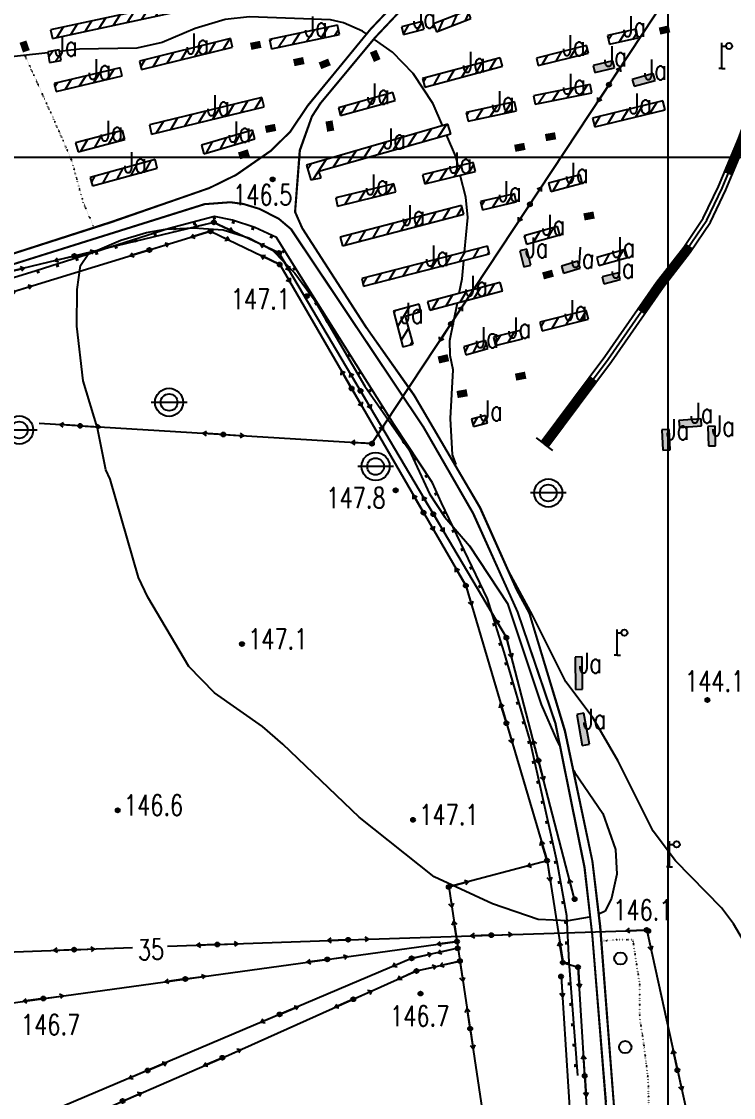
# Model space of a CAD drawing. Extents: x 408766 to 414302, y 5156573 to 5161925.
# Drawn here: x 410368 to 411064, y 5160082 to 5161133 of the extents above; entities that cross this region are included whole.
import ezdxf

# ---------------------------------------------------------------- set-up
doc = ezdxf.new("R2010")
doc.units = 0
doc.header["$LTSCALE"] = 1000
for name, pattern in [('0001', [0.5, 0.5, 0]), ('4110', [0.5, 0.5, 0]), ('4222', [0.5, 0.5, 0]), ('5130', [1, 1, 0]), ('5400', [1, 1, 0]), ('6121', [1, 1, 0]), ('8111', [1, 1, 0]), ('9100', [0.001, 0, -0.001]), ('9315', [1, 1, 0]), ('9995', [0.001, 0, -0.001])]:
    doc.linetypes.add(name, pattern=pattern)
doc.layers.get('0').update_dxf_attribs({"linetype": 'CONTINUOUS'})
for name, color, linetype in [('0001', 1, 'CONTINUOUS'), ('0001ADD', 1, 'CONTINUOUS'), ('0001BAK', 1, 'CONTINUOUS'), ('0002', 2, 'CONTINUOUS'), ('0002ADD', 2, 'CONTINUOUS'), ('0003ADD', 3, 'CONTINUOUS'), ('0003BAK', 3, 'CONTINUOUS'), ('0007', 7, 'CONTINUOUS'), ('0009', 9, 'CONTINUOUS'), ('0010', 10, 'CONTINUOUS'), ('0010ADD', 10, 'CONTINUOUS'), ('0011ADD', 11, 'CONTINUOUS'), ('0011BAK', 11, 'CONTINUOUS'), ('0012', 12, 'CONTINUOUS'), ('0014', 151, 'CONTINUOUS'), ('0015', 15, 'CONTINUOUS'), ('0017', 85, 'CONTINUOUS')]:
    doc.layers.add(name, color=color, linetype=linetype)
doc.styles.add('CADSLDXJ', font='romanc', dxfattribs={"bigfont": 'cadsldxj'})
doc.styles.add('SIMPLEX', font='simplex.shx', dxfattribs={"width": 0.75, "height": 20})

# ---------------------------------------------------------------- blocks, each defined once
blk = doc.blocks.new('8140')
for radius in [0.0002, 0.000141, 0.0000832, 0.0000301]:
    blk.add_circle((0, 0), radius)
at = {"flags": 1}
blk.add_attdef('8140', (0, 0), '', height=0.0000001, dxfattribs=at)
blk = doc.blocks.new('5130')
blk.add_hatch(color=256).paths.add_polyline_path([(0.0002, 0, 1), (-0.0002, 0, 1)])
for points in [[(0, 0), (0.002, 0)], [(0.00164, 0.00023), (0.002, 0), (0.00166, -0.00023)]]:
    blk.add_lwpolyline(points)
blk.add_circle((0, 0), 0.0002)
at = {"flags": 1}
blk.add_attdef('5130', (0, 0), '', height=0.000001, dxfattribs=at)
blk = doc.blocks.new('5131')
for points in [[(-0.00164, -0.00023), (-0.002, 0), (-0.00166, 0.00023)], [(0, 0), (-0.002, 0)]]:
    blk.add_lwpolyline(points)
at = {"flags": 1}
blk.add_attdef('5131', (0, 0), '', height=0.0000000001, dxfattribs=at)
blk = doc.blocks.new('3113')
blk.add_lwpolyline([(0.00176, 0), (-0.00175, 0)])
for radius in [0.00137, 0.000825]:
    blk.add_circle((0, 0), radius)
at = {"flags": 1}
blk.add_attdef('3112', (0, 0), '', height=0.000000001, dxfattribs=at)
blk = doc.blocks.new('2111')
h = blk.add_hatch(color=256)
h.paths.add_polyline_path([(0.0005, 0.00035), (-0.0005, 0.00035), (-0.0005, -0.00035), (0.0005, -0.00035)])
h.paths.add_polyline_path([(0, 0), (0, 0), (0, 0), (0, 0)], flags=24)
blk.add_line((0.0005, -0.00035), (0.0005, -0.00035))
at = {"style": 'CADSLDXJ', "flags": 1}
blk.add_attdef('2111', (0, 0), '', height=0.00000001, dxfattribs=at)
blk = doc.blocks.new('4165')
for p, q in [((0, 0), (0, 0.0025)), ((0, 0.0022), (0.0004, 0.0022)), ((0, 0), (-0.0003, 0)), ((0, 0), (0.0003, 0))]:
    blk.add_line(p, q)
blk.add_circle((0.0007, 0.0022), 0.0003)
at = {"flags": 1}
blk.add_attdef('4165', (0, 0), '', height=0.00001, dxfattribs=at)
blk = doc.blocks.new('9310')
blk.add_circle((0, 0), 0.0006)
blk = doc.blocks.new('4164')
blk.add_lwpolyline([(-0.0005, 0), (0.0005, 0)])
at = {"flags": 1}
blk.add_attdef('4164', (0, 0), '', height=0.000000003, dxfattribs=at)
blk = doc.blocks.new('9100')
blk.add_hatch(color=256).paths.add_polyline_path([(0.0001, 0, 1), (-0.0001, 0, 1)])

msp = doc.modelspace()

# ---------------------------------------------------------------- hatches: boundary and pattern name
at = {"layer": '0001ADD', "linetype": '0001'}
h = msp.add_hatch(dxfattribs=at)
h.set_pattern_fill('U', color=256, scale=10, angle=57.1463, style=0, pattern_type=0)
h.set_pattern_definition([(57.14632307, (0, 0), (-8.400587412, 5.424954482), [])])
h.paths.add_polyline_path([(410398.6, 5161116.1), (410696.7, 5161180.3), (410694.9, 5161188.7), (410396.8, 5161124.5)])
h = msp.add_hatch(dxfattribs=at)
h.set_pattern_fill('U', color=256, scale=10, angle=66.2484, style=0, pattern_type=0)
h.set_pattern_definition([(66.2484481, (0, 0), (-9.1530057, 4.027714817), [])])
h.paths.add_polyline_path([(410773.8, 5161122.5), (410807.2, 5161135.5), (410804.1, 5161143.4), (410770.7, 5161130.4)])
h = msp.add_hatch(dxfattribs=at)
h.set_pattern_fill('U', color=256, scale=10, angle=57.0015, style=0, pattern_type=0)
h.set_pattern_definition([(57.00146338, (0, 0), (-8.386844782, 5.446176145), [])])
h.paths.add_polyline_path([(410612.6, 5161105.9), (410679, 5161120), (410677, 5161129.1), (410610.6, 5161115)])
h = msp.add_hatch(dxfattribs=at)
h.set_pattern_fill('U', color=256, scale=10, angle=57.1573, style=0, pattern_type=0)
h.set_pattern_definition([(57.15733706, (0, 0), (-8.401630098, 5.423339534), [])])
h.paths.add_polyline_path([(410942.6, 5161110.5), (410970.4, 5161116.5), (410968.6, 5161125), (410940.7, 5161119)])
h = msp.add_hatch(dxfattribs=at)
h.set_pattern_fill('U', color=256, scale=10, angle=58.8585, style=0, pattern_type=0)
h.set_pattern_definition([(58.85853913, (0, 0), (-8.558930821, 5.17152813), [])])
h.paths.add_polyline_path([(410485.6, 5161085.7), (410574.6, 5161107.6), (410572.6, 5161115.9), (410483.6, 5161093.9)])
h = msp.add_hatch(dxfattribs=at)
h.set_pattern_fill('U', color=256, scale=10, angle=59.0201, style=0, pattern_type=0)
h.set_pattern_definition([(59.02012059, (0, 0), (-8.57348114, 5.147370313), [])])
h.paths.add_polyline_path([(410872.9, 5161089.5), (410922, 5161101.8), (410920.2, 5161109), (410871.2, 5161096.7)])
h = msp.add_hatch(dxfattribs=at)
h.set_pattern_fill('U', color=256, scale=10, angle=60.0808, style=0, pattern_type=0)
h.set_pattern_definition([(60.08082596, (0, 0), (-8.667298814, 4.987778189), [])])
h.paths.add_polyline_path([(410762.3, 5161068.5), (410838.1, 5161088.9), (410835.9, 5161097.2), (410760.1, 5161076.8)])
for points in [[(410928.4, 5161082.7), (410947.4, 5161087.4), (410945.7, 5161094.2), (410926.7, 5161089.5)], [(410966.6, 5161069.4), (410987.1, 5161075), (410985.3, 5161081.7), (410964.8, 5161076.1)], [(410865.6, 5160894.7), (410861.8, 5160910.4), (410855, 5160908.8), (410858.8, 5160893.1)], [(410897.7, 5160887), (410913.8, 5160891.7), (410911.8, 5160898.5), (410895.7, 5160893.7)], [(410937.1, 5160876.5), (410953.1, 5160880.5), (410951.4, 5160887.3), (410935.4, 5160883.3)], [(411010.8, 5160736.1), (411032.5, 5160737.7), (411032, 5160744.6), (411010.3, 5160743.1)], [(411001.8, 5160714.4), (411000.8, 5160734.3), (410993.8, 5160733.9), (410994.8, 5160714.1)], [(411046.2, 5160718.4), (411045.6, 5160737.4), (411038.6, 5160737.1), (411039.2, 5160718.2)], [(410916.3, 5160480.5), (410915.9, 5160512.1), (410908.9, 5160512), (410909.3, 5160480.4)], [(410922.9, 5160427.1), (410917.5, 5160457.1), (410910.6, 5160455.9), (410916, 5160425.8)]]:
    msp.add_hatch(color=256, dxfattribs=at).paths.add_polyline_path(points)
h = msp.add_hatch(dxfattribs=at)
h.set_pattern_fill('U', color=256, scale=10, angle=58.2252, style=0, pattern_type=0)
h.set_pattern_definition([(58.22524614, (0, 0), (-8.501248021, 5.265812576), [])])
h.paths.add_polyline_path([(410402.2, 5161064.3), (410466.7, 5161079.5), (410464.9, 5161087.3), (410400.3, 5161072.1)])
h = msp.add_hatch(dxfattribs=at)
h.set_pattern_fill('U', color=256, scale=10, angle=56.4052, style=0, pattern_type=0)
h.set_pattern_definition([(56.40516343, (0, 0), (-8.329711083, 5.53316485), [])])
h.paths.add_polyline_path([(410869.9, 5161051.8), (410925.3, 5161062.9), (410923.6, 5161071.2), (410868.3, 5161060)])
h = msp.add_hatch(dxfattribs=at)
h.set_pattern_fill('U', color=256, scale=10, angle=58.6957, style=0, pattern_type=0)
h.set_pattern_definition([(58.69572207, (0, 0), (-8.544200384, 5.195829077), [])])
h.paths.add_polyline_path([(410495.5, 5161022.6), (410605.4, 5161049.4), (410603.2, 5161058.3), (410493.4, 5161031.6)])
h = msp.add_hatch(dxfattribs=at)
h.set_pattern_fill('U', color=256, scale=10, angle=60.5515, style=0, pattern_type=0)
h.set_pattern_definition([(60.5515084, (0, 0), (-8.707980285, 4.916409193), [])])
h.paths.add_polyline_path([(410679.9, 5161040.7), (410733.2, 5161055.5), (410731, 5161063.1), (410677.8, 5161048.3)])
h = msp.add_hatch(dxfattribs=at)
h.set_pattern_fill('U', color=256, scale=10, angle=57.3741, style=0, pattern_type=0)
h.set_pattern_definition([(57.37411624, (0, 0), (-8.422089177, 5.391513136), [])])
h.paths.add_polyline_path([(410804.6, 5161035.1), (410851.8, 5161045.5), (410849.9, 5161054.1), (410802.7, 5161043.8)])
h = msp.add_hatch(dxfattribs=at)
h.set_pattern_fill('U', color=256, scale=10, angle=58.5918, style=0, pattern_type=0)
h.set_pattern_definition([(58.59179989, (0, 0), (-8.534762222, 5.211317858), [])])
h.paths.add_polyline_path([(410928.1, 5161029.7), (410996.8, 5161046.3), (410994.7, 5161055), (410926, 5161038.3)])
h = msp.add_hatch(dxfattribs=at)
h.set_pattern_fill('U', color=256, scale=10, angle=59.7965, style=0, pattern_type=0)
h.set_pattern_definition([(59.79653496, (0, 0), (-8.642443795, 5.03072214), [])])
h.paths.add_polyline_path([(410423.7, 5161005.3), (410469.3, 5161017.4), (410467, 5161026.2), (410421.3, 5161014.1)])
h = msp.add_hatch(dxfattribs=at)
h.set_pattern_fill('U', color=256, scale=10, angle=61.4414, style=0, pattern_type=0)
h.set_pattern_definition([(61.44138509, (0, 0), (-8.783285084, 4.780575607), [])])
h.paths.add_polyline_path([(410546.5, 5161003.4), (410596.3, 5161018.1), (410593.9, 5161026.4), (410544.1, 5161011.7)])
h = msp.add_hatch(dxfattribs=at)
h.set_pattern_fill('U', color=256, scale=10, angle=57.0807, style=0, pattern_type=0)
h.set_pattern_definition([(57.0807448, (0, 0), (-8.394372743, 5.434565876), [])])
h.paths.add_polyline_path([(410651.1, 5160978), (410660.9, 5160980), (410658.8, 5160986.6), (410787.5, 5161023), (410784.7, 5161032.4), (410646.6, 5160992.2)])
h = msp.add_hatch(dxfattribs=at)
h.set_pattern_fill('U', color=256, scale=10, angle=60.2954, style=0, pattern_type=0)
h.set_pattern_definition([(60.2953742, (0, 0), (-8.685915105, 4.955287962), [])])
h.paths.add_polyline_path([(410437.6, 5160972.1), (410501, 5160989.5), (410498.8, 5160997.8), (410435.4, 5160980.4)])
h = msp.add_hatch(dxfattribs=at)
h.set_pattern_fill('U', color=256, scale=10, angle=58.5753, style=0, pattern_type=0)
h.set_pattern_definition([(58.5753118, (0, 0), (-8.5332622, 5.213773702), [])])
h.paths.add_polyline_path([(410762.1, 5160974.2), (410811.7, 5160986.2), (410809.6, 5160995), (410760, 5160983)])
h = msp.add_hatch(dxfattribs=at)
h.set_pattern_fill('U', color=256, scale=10, angle=58.7609, style=0, pattern_type=0)
h.set_pattern_definition([(58.76085158, (0, 0), (-8.550101088, 5.186113322), [])])
h.paths.add_polyline_path([(410677.1, 5160952.4), (410733.8, 5160966.3), (410731.9, 5160974.2), (410675.2, 5160960.3)])
h = msp.add_hatch(dxfattribs=at)
h.set_pattern_fill('U', color=256, scale=10, angle=59.8513, style=0, pattern_type=0)
h.set_pattern_definition([(59.85130063, (0, 0), (-8.647248419, 5.022459037), [])])
h.paths.add_polyline_path([(410885.2, 5160966.6), (410916, 5160974.7), (410913.9, 5160982.8), (410883.1, 5160974.6)])
h = msp.add_hatch(dxfattribs=at)
h.set_pattern_fill('U', color=256, scale=10, angle=58.0142, style=0, pattern_type=0)
h.set_pattern_definition([(58.0141559, (0, 0), (-8.481789958, 5.297097233), [])])
h.paths.add_polyline_path([(410818.5, 5160948.8), (410851.5, 5160956.5), (410849.7, 5160964.4), (410816.7, 5160956.7)])
h = msp.add_hatch(dxfattribs=at)
h.set_pattern_fill('U', color=256, scale=10, angle=59.5452, style=0, pattern_type=0)
h.set_pattern_definition([(59.54521423, (0, 0), (-8.620294095, 5.068582614), [])])
h.paths.add_polyline_path([(410681.8, 5160913.6), (410800.4, 5160944.4), (410798.2, 5160952.9), (410679.6, 5160922.1)])
h = msp.add_hatch(dxfattribs=at)
h.set_pattern_fill('U', color=256, scale=10, angle=60.3859, style=0, pattern_type=0)
h.set_pattern_definition([(60.38588807, (0, 0), (-8.693732454, 4.941560079), [])])
h.paths.add_polyline_path([(410861.4, 5160915.3), (410894, 5160924.3), (410891.8, 5160932.4), (410859.1, 5160923.4)])
h = msp.add_hatch(dxfattribs=at)
h.set_pattern_fill('U', color=256, scale=10, angle=59.4077, style=0, pattern_type=0)
h.set_pattern_definition([(59.40765544, (0, 0), (-8.608100337, 5.089264052), [])])
h.paths.add_polyline_path([(410702.5, 5160874), (410825.5, 5160905.6), (410823.5, 5160913.3), (410700.6, 5160881.7)])
h = msp.add_hatch(dxfattribs=at)
h.set_pattern_fill('U', color=256, scale=10, angle=60.4709, style=0, pattern_type=0)
h.set_pattern_definition([(60.47088916, (0, 0), (-8.70105393, 4.928657069), [])])
h.paths.add_polyline_path([(410932.3, 5160894.3), (410960, 5160902), (410957.8, 5160909.9), (410930.1, 5160902.3)])
h = msp.add_hatch(dxfattribs=at)
h.set_pattern_fill('U', color=256, scale=10, angle=59.7914, style=0, pattern_type=0)
h.set_pattern_definition([(59.79144907, (0, 0), (-8.641997207, 5.03148927), [])])
h.paths.add_polyline_path([(410767, 5160850.8), (410838.1, 5160869.6), (410835.9, 5160877.8), (410764.8, 5160859)])
h = msp.add_hatch(dxfattribs=at)
h.set_pattern_fill('U', color=256, scale=10, angle=59.0201, style=0, pattern_type=0)
h.set_pattern_definition([(59.02011212, (0, 0), (-8.57348038, 5.14737158), [])])
h.paths.add_polyline_path([(410740.7, 5160815), (410751, 5160817.6), (410743.5, 5160844.7), (410758.5, 5160849.4), (410756.6, 5160856.5), (410731.6, 5160849.6)])
h = msp.add_hatch(dxfattribs=at)
h.set_pattern_fill('U', color=256, scale=10, angle=59.1823, style=0, pattern_type=0)
h.set_pattern_definition([(59.18226406, (0, 0), (-8.588013526, 5.123087319), [])])
h.paths.add_polyline_path([(410876.7, 5160830.6), (410922, 5160842), (410919.8, 5160850.5), (410874.6, 5160839.1)])
h = msp.add_hatch(dxfattribs=at)
h.set_pattern_fill('U', color=256, scale=10, angle=59.0201, style=0, pattern_type=0)
h.set_pattern_definition([(59.02010614, (0, 0), (-8.573479842, 5.147372475), [])])
h.paths.add_polyline_path([(410831.4, 5160816.1), (410857.5, 5160822.6), (410855.4, 5160831), (410829.3, 5160824.4)])

# ---------------------------------------------------------------- linework, layer by layer
at = {"layer": '0001', "linetype": '0001'}
for points in [[(410398.6, 5161116.1), (410696.7, 5161180.3), (410694.9, 5161188.7), (410396.8, 5161124.5)], [(410773.8, 5161122.5), (410807.2, 5161135.5), (410804.1, 5161143.4), (410770.7, 5161130.4)], [(410741.4, 5161120), (410761.5, 5161125.1), (410759.6, 5161132.5), (410739.5, 5161127.4)], [(410612.6, 5161105.9), (410679, 5161120), (410677, 5161129.1), (410610.6, 5161115)], [(410942.6, 5161110.5), (410970.4, 5161116.5), (410968.6, 5161125), (410940.7, 5161119)], [(410485.6, 5161085.7), (410574.6, 5161107.6), (410572.6, 5161115.9), (410483.6, 5161093.9)], [(410872.9, 5161089.5), (410922, 5161101.8), (410920.2, 5161109), (410871.2, 5161096.7)], [(410395.9, 5161092.4), (410407.1, 5161094.4), (410405.2, 5161104.9), (410394, 5161102.9)], [(410762.3, 5161068.5), (410838.1, 5161088.9), (410835.9, 5161097.2), (410760.1, 5161076.8)], [(410928.4, 5161082.7), (410947.4, 5161087.4), (410945.7, 5161094.2), (410926.7, 5161089.5)], [(410402.2, 5161064.3), (410466.7, 5161079.5), (410464.9, 5161087.3), (410400.3, 5161072.1)], [(410966.6, 5161069.4), (410987.1, 5161075), (410985.3, 5161081.7), (410964.8, 5161076.1)], [(410869.9, 5161051.8), (410925.3, 5161062.9), (410923.6, 5161071.2), (410868.3, 5161060)], [(410495.5, 5161022.6), (410605.4, 5161049.4), (410603.2, 5161058.3), (410493.4, 5161031.6)], [(410679.9, 5161040.7), (410733.2, 5161055.5), (410731, 5161063.1), (410677.8, 5161048.3)], [(410804.6, 5161035.1), (410851.8, 5161045.5), (410849.9, 5161054.1), (410802.7, 5161043.8)], [(410928.1, 5161029.7), (410996.8, 5161046.3), (410994.7, 5161055), (410926, 5161038.3)], [(410423.7, 5161005.3), (410469.3, 5161017.4), (410467, 5161026.2), (410421.3, 5161014.1)], [(410546.5, 5161003.4), (410596.3, 5161018.1), (410593.9, 5161026.4), (410544.1, 5161011.7)], [(410651.1, 5160978), (410660.9, 5160980), (410658.8, 5160986.6), (410787.5, 5161023), (410784.7, 5161032.4), (410646.6, 5160992.2)], [(410437.6, 5160972.1), (410501, 5160989.5), (410498.8, 5160997.8), (410435.4, 5160980.4)], [(410762.1, 5160974.2), (410811.7, 5160986.2), (410809.6, 5160995), (410760, 5160983)], [(410677.1, 5160952.4), (410733.8, 5160966.3), (410731.9, 5160974.2), (410675.2, 5160960.3)], [(410885.2, 5160966.6), (410916, 5160974.7), (410913.9, 5160982.8), (410883.1, 5160974.6)], [(410818.5, 5160948.8), (410851.5, 5160956.5), (410849.7, 5160964.4), (410816.7, 5160956.7)], [(410681.8, 5160913.6), (410800.4, 5160944.4), (410798.2, 5160952.9), (410679.6, 5160922.1)], [(410861.4, 5160915.3), (410894, 5160924.3), (410891.8, 5160932.4), (410859.1, 5160923.4)], [(410702.5, 5160874), (410825.5, 5160905.6), (410823.5, 5160913.3), (410700.6, 5160881.7)], [(410865.6, 5160894.7), (410861.8, 5160910.4), (410855, 5160908.8), (410858.8, 5160893.1)], [(410932.3, 5160894.3), (410960, 5160902), (410957.8, 5160909.9), (410930.1, 5160902.3)], [(410897.7, 5160887), (410913.8, 5160891.7), (410911.8, 5160898.5), (410895.7, 5160893.7)], [(410767, 5160850.8), (410838.1, 5160869.6), (410835.9, 5160877.8), (410764.8, 5160859)], [(410937.1, 5160876.5), (410953.1, 5160880.5), (410951.4, 5160887.3), (410935.4, 5160883.3)], [(410740.7, 5160815), (410751, 5160817.6), (410743.5, 5160844.7), (410758.5, 5160849.4), (410756.6, 5160856.5), (410731.6, 5160849.6)], [(410876.7, 5160830.6), (410922, 5160842), (410919.8, 5160850.5), (410874.6, 5160839.1)], [(410831.4, 5160816.1), (410857.5, 5160822.6), (410855.4, 5160831), (410829.3, 5160824.4)], [(410802.4, 5160807.1), (410823.7, 5160813.3), (410821.4, 5160821.1), (410800.2, 5160814.9)], [(410809.8, 5160737.1), (410823.4, 5160740.7), (410821.5, 5160748), (410807.9, 5160744.4)], [(411010.8, 5160736.1), (411032.5, 5160737.7), (411032, 5160744.6), (411010.3, 5160743.1)], [(411001.8, 5160714.4), (411000.8, 5160734.3), (410993.8, 5160733.9), (410994.8, 5160714.1)], [(411046.2, 5160718.4), (411045.6, 5160737.4), (411038.6, 5160737.1), (411039.2, 5160718.2)], [(410916.3, 5160480.5), (410915.9, 5160512.1), (410908.9, 5160512), (410909.3, 5160480.4)], [(410922.9, 5160427.1), (410917.5, 5160457.1), (410910.6, 5160455.9), (410916, 5160425.8)]]:
    msp.add_lwpolyline(points, close=True, dxfattribs=at)
at = {"layer": '0001ADD', "linetype": '0001'}
for p, q in [((410754.3, 5161123.2), (410759.7, 5161132.3)), ((410741.3, 5161120.2), (410746.7, 5161129.2)), ((410394.9, 5161097.9), (410399.1, 5161103.8)), ((410401.4, 5161093.4), (410406.1, 5161100.1)), ((410801.6, 5160809.8), (410805.2, 5160816.4)), ((410809.3, 5160809.1), (410814.8, 5160819.2)), ((410819.1, 5160812), (410822.4, 5160818)), ((410809.4, 5160738.6), (410813.7, 5160745.9)), ((410818.1, 5160739.3), (410822, 5160746))]:
    msp.add_line(p, q, dxfattribs=at)
at = {"layer": '0001BAK', "linetype": '9995'}
msp.add_lwpolyline([(410978.4, 5159642.2), (410992.1, 5159642.2), (411006, 5159642.2), (411007.1, 5159659.4), (411009.3, 5159698.8), (411007.6, 5159724.3), (411003.7, 5159755.9), (410999.9, 5159790.7), (410997.6, 5159826.2), (410996, 5159863.4), (410992.1, 5159887.5), (410989.9, 5159912.5), (410984.3, 5159940.8), (410982.1, 5159989.9), (410980.4, 5160020.9), (410983.7, 5160044.2), (410981, 5160072.5), (410980.4, 5160099.7), (410976, 5160135.1), (410972.1, 5160160), (410972.1, 5160192.8), (410965.4, 5160236), (410950.4, 5160236), (410934.7, 5160234.6)], dxfattribs=at)
at = {"layer": '0002', "linetype": '5130'}
for points in [[(410385.7, 5160740.3), (410710.6, 5160720.4), (411068, 5161261.5), (411154.9, 5161295.2), (411228.3, 5161354.4), (411230.4, 5161405.2), (411233, 5161451.1), (411278.3, 5161581.4)], [(410908.5, 5160275.6), (410841.9, 5160531), (410619.8, 5160906.6), (410556.2, 5160936.4), (410351.8, 5160887.2), (410181.6, 5160893.5), (410001, 5161251.8)], [(410225.6, 5160827.5), (410553, 5160927.7), (410620.6, 5160895.3), (410802.3, 5160581.8), (410881.6, 5160313.1), (410897.2, 5160212.7)], [(410881.6, 5160313.1), (410785.6, 5160287.6), (410821.3, 5160050.7)], [(410511, 5160229.6), (410687.4, 5160236), (410978.9, 5160245.5), (411021.3, 5160052.5), (411060, 5159637), (411128.8, 5159277.6), (411169.4, 5158686.6), (411209.6, 5158101.4), (411227.8, 5157819.7)], [(409201.9, 5160109.6), (409511.3, 5160124.1), (409857.4, 5160151), (409986.2, 5160214.3), (410016.1, 5160151.6), (410251, 5160159.5), (410794, 5160234.3)], [(409863.6, 5160035.4), (409849.5, 5160125.4), (410000.1, 5160211.2), (410476.8, 5160228.4)], [(410794.6, 5160227.8), (410749.3, 5160217.8), (410389.4, 5160065), (410230.8, 5159996.1)], [(409624.5, 5158685.7), (409800.6, 5158697.6), (409811.9, 5158568.9), (409853.2, 5158571.4), (409888.4, 5158197.2), (409916.7, 5158047.1), (410188.3, 5157872.3), (410375.7, 5157923.7), (410343.9, 5158381.4), (410301.8, 5158969.6), (410272.7, 5159369.1), (410303.7, 5159372.7), (410325.9, 5159389.1), (410751.7, 5159423.2), (410952.7, 5159439.8), (410927, 5159780.2), (410914.3, 5159966.8), (410927.1, 5159963.4), (410911.9, 5160209.3)], [(410428.3, 5159745.8), (410228.1, 5159729.8), (410210.3, 5159966.9), (410564.6, 5160120.8), (410754.1, 5160205.5), (410796.5, 5160215.2)], [(410897, 5160213.8), (410911.9, 5160209.3)], [(410895.3, 5160200.1), (410907.1, 5160015.6), (410821.3, 5160050.7), (410230.8, 5159996.1), (410196.3, 5159992.7), (410169.6, 5160137.1), (409365.9, 5160090.7), (409011.5, 5160070.4), (409056.1, 5159484.1), (409064.9, 5159366.5)]]:
    msp.add_lwpolyline(points, dxfattribs=at)
at = {"layer": '0003ADD', "linetype": '4222', "const_width": 2}
for points in [[(410794, 5161368.9), (410795.9, 5161368.1), (410858.4, 5161336.5), (410930.2, 5161294.5), (410937.7, 5161289.2), (410938.2, 5161286), (410936.2, 5161282.3), (410852.7, 5161246.5), (410787.5, 5161205.2), (410770.6, 5161189.8), (410709.1, 5161124.9), (410648, 5161050.4), (410630.8, 5161024.9), (410611.9, 5161006.4), (410577.6, 5160982.6), (410551.9, 5160970), (410455.8, 5160936.5), (410293.9, 5160884.6), (410095.6, 5160827.3), (410044, 5160817.9), (410018.5, 5160814.8), (409936, 5160812.1), (409643.7, 5160815.2), (409639, 5160815)], [(410948, 5160060), (410933.6, 5160248.9), (410925.9, 5160312.6), (410899.1, 5160440.3), (410864.3, 5160554.9), (410852.2, 5160577.5), (410816.4, 5160657.8), (410751.7, 5160767.6), (410705.3, 5160833.6), (410642.7, 5160930.6), (410635.6, 5160946.7), (410640.3, 5161006.6), (410652.2, 5161040.2), (410660.8, 5161053.3), (410713.3, 5161116.5), (410778.7, 5161185.8), (410801.5, 5161206.1), (410849.9, 5161235.2), (410942.4, 5161275.7), (411102.5, 5161307.4), (411429.5, 5161365.8)], [(409639.9, 5160805.5), (409753.8, 5160805.1), (409928.1, 5160802.8), (410039.9, 5160808.5), (410057.8, 5160810.6), (410124.7, 5160824.6), (410218.7, 5160851.1), (410547, 5160954.2), (410572.4, 5160956.1), (410585.1, 5160954.4), (410600.8, 5160949.6), (410619.5, 5160940.1), (410631.9, 5160929.6), (410760.3, 5160737.5), (410809.3, 5160652.3), (410852.9, 5160555.9), (410889.8, 5160446.9), (410918.1, 5160306.5), (410925.8, 5160240.3), (410938.9, 5160077.4), (410942.1, 5160009.4), (410980.4, 5159480.2), (410982.2, 5159475.7)]]:
    msp.add_lwpolyline(points, dxfattribs=at)
at = {"layer": '0003ADD', "linetype": '4110'}
for points in [[(410875.8, 5160722.2), (410938, 5160805.4), (410988.5, 5160877.9), (411015, 5160912.2), (411034.2, 5160940.6), (411048.9, 5160971.5), (411068.4, 5161018.1), (411081.7, 5161053.6), (411099.8, 5161098.1)], [(410882.2, 5160717.4), (410944.5, 5160800.7), (410994.9, 5160873.1), (411021.5, 5160907.5), (411041.2, 5160936.7), (411056.2, 5160968.2), (411075.8, 5161015.1), (411089.1, 5161050.7), (411107.2, 5161095.1)]]:
    msp.add_lwpolyline(points, dxfattribs=at)
for points in [[(411058.4, 5160983.7, 8, 8, 0), (411072.1, 5161016.6, 8, 8, 0), (411085.4, 5161052.1, 8, 8, 0), (411087.8, 5161058.1, 0, 0, 0)], [(410973.3, 5160849, 8, 8, 0), (410991.7, 5160875.5, 8, 8, 0), (411018.2, 5160909.8, 8, 8, 0), (411020.7, 5160913.5, 0, 0, 0)], [(410879, 5160719.8, 8, 8, 0), (410926.9, 5160783.9, 0, 0, 0)]]:
    msp.add_lwpolyline(points, format="xyseb", dxfattribs=at)
at = {"layer": '0003BAK', "linetype": '4222'}
for points in [[(410948, 5160060), (410933.6, 5160248.9), (410925.9, 5160312.6), (410899.1, 5160440.3), (410864.3, 5160554.9), (410852.2, 5160577.5), (410816.4, 5160657.8), (410751.7, 5160767.6), (410705.3, 5160833.6), (410642.7, 5160930.6), (410635.6, 5160946.7), (410640.3, 5161006.6), (410652.2, 5161040.2), (410660.8, 5161053.3), (410713.3, 5161116.5), (410778.7, 5161185.8), (410801.5, 5161206.1), (410849.9, 5161235.2), (410942.4, 5161275.7), (411102.5, 5161307.4), (411710.7, 5161415.9), (411736.1, 5161418.4), (411738.2, 5161418.5)], [(410770.6, 5161189.8), (410709.1, 5161124.9), (410648, 5161050.4), (410630.8, 5161024.9), (410611.9, 5161006.4), (410577.6, 5160982.6), (410551.9, 5160970), (410455.8, 5160936.5), (410293.9, 5160884.6)], [(408996.9, 5160800.8), (409002.9, 5160802.3), (409321.3, 5160806.5), (409753.8, 5160805.1), (409928.1, 5160802.8), (410039.9, 5160808.5), (410057.8, 5160810.6), (410124.7, 5160824.6), (410218.7, 5160851.1), (410547, 5160954.2), (410572.4, 5160956.1), (410585.1, 5160954.4), (410600.8, 5160949.6), (410619.5, 5160940.1), (410631.9, 5160929.6), (410760.3, 5160737.5), (410809.3, 5160652.3), (410852.9, 5160555.9), (410889.8, 5160446.9), (410918.1, 5160306.5), (410925.8, 5160240.3), (410938.9, 5160077.4)]]:
    msp.add_lwpolyline(points, dxfattribs=at)
at = {"layer": '0003BAK', "linetype": '4110'}
msp.add_lwpolyline([(410879, 5160719.8), (410941.3, 5160803), (410991.7, 5160875.5), (411018.2, 5160909.8), (411037.7, 5160938.6), (411052.6, 5160969.8), (411072.1, 5161016.6), (411085.4, 5161052.1), (411103.5, 5161096.6)], dxfattribs=at)
at = {"layer": '0007', "linetype": '8111'}
for points in [[(410704.6, 5161121), (410701.5, 5161123.2), (410682.7, 5161131.4), (410670.1, 5161134.2), (410590.9, 5161137.1), (410567.3, 5161134.6), (410537.9, 5161125.9), (410505.8, 5161112.2), (410480.9, 5161106.6), (410425.1, 5161105.6), (410405.5, 5161103.4)], [(410779.6, 5161030.9), (410770.5, 5161052.1), (410751, 5161081.8), (410730.7, 5161102.7), (410713, 5161115.1)], [(410394.2, 5161102.1), (410313.7, 5161092.9)], [(410794.8, 5160991.4), (410792.5, 5161000.7), (410783.4, 5161021.9)], [(410801.1, 5160907.5), (410804.2, 5160941.3), (410802.2, 5160961), (410796.9, 5160982.6)], [(410922.6, 5160257.9), (410902.1, 5160254.3), (410872.9, 5160255.7), (410828.3, 5160270.9), (410771.4, 5160297.3), (410698.2, 5160355.8), (410623.5, 5160427.1), (410603.6, 5160444.2), (410557, 5160477.2), (410531.7, 5160502.7), (410491.8, 5160570.5), (410482.8, 5160589.8), (410455.1, 5160685.8), (410450.9, 5160694.8), (410442.5, 5160735.6), (410428.6, 5160781.7), (410422.5, 5160835.2), (410422.9, 5160870.8), (410426.1, 5160894.2), (410433.4, 5160905.4), (410465.5, 5160919.1), (410490.4, 5160926.6), (410508.9, 5160929.9), (410536.8, 5160931), (410565.3, 5160929), (410590.5, 5160921.3), (410613.6, 5160909.2), (410635.2, 5160887), (410654.1, 5160861.1), (410703.7, 5160776.5), (410747, 5160714.4), (410766.7, 5160671.3), (410781.9, 5160648.7), (410805.9, 5160620.7), (410843, 5160564.4), (410875.7, 5160465.7), (410891.2, 5160430.4), (410893.9, 5160425.5)], [(410795.9, 5160867.3), (410798.6, 5160881.2), (410800.3, 5160899.1)], [(410792.7, 5160700), (410789.4, 5160709.4), (410787.2, 5160745), (410789.8, 5160792.5), (410787, 5160806.6), (410786.8, 5160821.2), (410794.1, 5160857.9)], [(411232.9, 5160067.3), (411201.1, 5160087.2), (411179.2, 5160097.3), (411158.1, 5160113.2), (411131.5, 5160137.4), (411109.4, 5160161.5), (411084.4, 5160198.4), (411073.4, 5160234.9), (411063.7, 5160251.6), (411052.1, 5160267.2), (411007.1, 5160312.9), (410985.1, 5160342.1), (410950.9, 5160410.3), (410926.7, 5160452.3), (410899.8, 5160487.9), (410867.4, 5160552.9), (410844.2, 5160595.4)], [(410907.7, 5160401.1), (410908.7, 5160399.4), (410936.1, 5160359.3), (410948.4, 5160324.1), (410949.7, 5160299.9), (410944.6, 5160276.6), (410938.5, 5160264), (410932, 5160261.1)]]:
    msp.add_lwpolyline(points, dxfattribs=at)
at = {"layer": '0009', "linetype": '9995'}
msp.add_lwpolyline([(410978.4, 5159642.2), (410954.7, 5159964), (410953, 5159984.3), (410951.9, 5160000.5), (410949.7, 5160025.1), (410948, 5160060), (410934.7, 5160234.6)], dxfattribs=at)
at = {"layer": '0010', "linetype": '5400'}
msp.add_lwpolyline([(410911.7, 5160103.3), (410903.1, 5160214.3), (410901, 5160259.2), (410891.5, 5160311.6), (410864.9, 5160431.6), (410839.8, 5160516.7), (410823.4, 5160569), (410778.6, 5160662.5), (410769.9, 5160682.1), (410732.2, 5160738.8), (410636.1, 5160891.8), (410617.4, 5160921.6), (410596.1, 5160931.4), (410574.3, 5160938.5), (410556.9, 5160942.3), (410512.7, 5160930.3), (410382.6, 5160889.2), (410229.4, 5160841.8), (410078, 5160794.2), (410054, 5160793.7)], dxfattribs=at)
at = {"layer": '0010ADD', "linetype": '5400', "const_width": 3}
for points in [[(410556.2, 5160942.1), (410557, 5160939.2)], [(410517.6, 5160931.7), (410518.4, 5160928.8)], [(410536.9, 5160936.9), (410537.7, 5160934)], [(410575.7, 5160938.1), (410574.8, 5160935.2)], [(410594.7, 5160931.9), (410593.8, 5160929)], [(410479.4, 5160919.8), (410480.3, 5160917)], [(410498.5, 5160925.8), (410499.4, 5160923)], [(410613, 5160923.7), (410611.7, 5160921)], [(410460.3, 5160913.8), (410461.2, 5160910.9)], [(410625.4, 5160908.8), (410622.9, 5160907.2)], [(410422.2, 5160901.7), (410423.1, 5160898.9)], [(410441.3, 5160907.8), (410442.2, 5160904.9)], [(410384.1, 5160889.7), (410385, 5160886.8)], [(410403.1, 5160895.7), (410404, 5160892.8)], [(410636, 5160891.9), (410633.5, 5160890.3)], [(410646.7, 5160875), (410644.1, 5160873.4)], [(410657.3, 5160858), (410654.8, 5160856.4)], [(410668, 5160841.1), (410665.4, 5160839.5)], [(410678.6, 5160824.2), (410676.1, 5160822.6)], [(410689.2, 5160807.2), (410686.7, 5160805.6)], [(410699.9, 5160790.3), (410697.3, 5160788.7)], [(410710.5, 5160773.3), (410708, 5160771.8)], [(410721.2, 5160756.4), (410718.6, 5160754.8)], [(410731.8, 5160739.5), (410729.3, 5160737.9)], [(410742.9, 5160722.8), (410740.4, 5160721.1)], [(410753.9, 5160706.1), (410751.4, 5160704.5)], [(410765, 5160689.5), (410762.5, 5160687.8)], [(410774.4, 5160671.9), (410771.7, 5160670.7)], [(410782.8, 5160653.8), (410780.1, 5160652.5)], [(410791.4, 5160635.7), (410788.7, 5160634.4)], [(410800.1, 5160617.7), (410797.4, 5160616.4)], [(410808.7, 5160599.7), (410806, 5160598.4)], [(410817.4, 5160581.6), (410814.6, 5160580.3)], [(410825.2, 5160563.3), (410822.3, 5160562.4)], [(410831.2, 5160544.2), (410828.3, 5160543.3)], [(410837.1, 5160525.1), (410834.3, 5160524.2)], [(410842.9, 5160506), (410840.1, 5160505.1)], [(410848.6, 5160486.8), (410845.7, 5160485.9)], [(410854.3, 5160467.6), (410851.4, 5160466.7)], [(410860, 5160448.4), (410857.1, 5160447.6)], [(410865.5, 5160429.2), (410862.5, 5160428.5)], [(410869.8, 5160409.7), (410866.8, 5160409)], [(410874.1, 5160390.1), (410871.2, 5160389.5)], [(410878.4, 5160370.6), (410875.5, 5160370)], [(410882.7, 5160351.1), (410879.8, 5160350.4)], [(410887, 5160331.6), (410884.1, 5160330.9)], [(410891.4, 5160312), (410888.4, 5160311.4)], [(410894.9, 5160292.3), (410892, 5160291.8)], [(410898.5, 5160272.7), (410895.6, 5160272.1)], [(410901.3, 5160252.9), (410898.3, 5160252.8)], [(410902.2, 5160232.9), (410899.2, 5160232.8)], [(410903.2, 5160212.9), (410900.2, 5160212.7)], [(410904.7, 5160193), (410901.7, 5160192.8)], [(410906.3, 5160173.1), (410903.3, 5160172.8)], [(410907.9, 5160153.1), (410904.9, 5160152.9)], [(410909.4, 5160133.2), (410906.4, 5160133)], [(410911, 5160113.2), (410908, 5160113)]]:
    msp.add_lwpolyline(points, dxfattribs=at)
at = {"layer": '0011BAK', "linetype": '9100'}
msp.add_lwpolyline([(410439.4, 5160931.2), (410428.7, 5160956), (410417.5, 5160996.9), (410400.1, 5161036.7), (410371.6, 5161100)], dxfattribs=at)
at = {"layer": '0012'}
for p, q in [((411000, 5158065), (411000, 5161665.5)), ((408894.8, 5161000), (413846.6, 5161000))]:
    msp.add_line(p, q, dxfattribs=at)

# ---------------------------------------------------------------- block references
at = {"layer": '0001ADD', "linetype": '9995', "xscale": 10000, "yscale": 10000, "zscale": 10000}
for p in [(410949.6, 5160236), (410959.6, 5160236), (410939.6, 5160235), (410966, 5160232), (410967.6, 5160222.1), (410969.1, 5160212.2), (410970.6, 5160202.3), (410972.1, 5160192.4), (410972.1, 5160182.4), (410972.1, 5160172.4), (410972.1, 5160162.4), (410973.3, 5160152.5), (410974.8, 5160142.6), (410976.3, 5160132.7), (410977.5, 5160122.8), (410978.8, 5160112.9), (410980, 5160103), (410980.6, 5160093), (410980.8, 5160083)]:
    msp.add_blockref('9100', p, dxfattribs=at)
at = {"layer": '0002ADD', "linetype": '5130', "xscale": 10000, "yscale": 10000, "zscale": 10000}
for name, p, rotation in [('5130', (410942.1, 5161070.9), 56.55489679699593), ('5131', (410942.1, 5161070.9), 56.55489679699593), ('5130', (410864.9, 5160954.1), 56.55489679699593), ('5131', (410864.9, 5160954.1), 56.55489679699593), ('5130', (410556.2, 5160936.4), 193.5389589673109), ('5130', (410553, 5160927.7), 334.4137997284398), ('5131', (410556.2, 5160936.4), 154.8815072810886), ('5131', (410553, 5160927.7), 17.02845269304898), ('5131', (410420.1, 5160903.6), 193.5389589673109), ('5131', (410493.3, 5160909.5), 17.02845269304898), ('5130', (410493.3, 5160909.5), 17.02845269304898), ('5130', (410619.8, 5160906.6), 154.8815072810886), ('5130', (410420.1, 5160903.6), 193.5389589673109), ('5131', (410620.6, 5160895.3), 334.4137997284398), ('5131', (410619.8, 5160906.6), 120.6034488170281), ('5131', (410351.8, 5160887.2), 193.5389589673109), ('5130', (410620.6, 5160895.3), 300.0849770409808), ('5130', (410359.5, 5160868.5), 17.02845269304898), ('5130', (410787.8, 5160837.3), 56.55489679699593), ('5131', (410787.8, 5160837.3), 56.55489679699593), ('5131', (410690.8, 5160774.2), 300.0849770409808), ('5130', (410699.4, 5160772), 120.6034488170281), ('5130', (410690.8, 5160774.2), 300.0849770409808), ('5131', (410699.4, 5160772), 120.6034488170281), ('5131', (410425.7, 5160737.8), 356.5091187526953), ('5130', (410425.7, 5160737.8), 356.5091187526953), ('5131', (410565.5, 5160729.3), 356.5091187526953), ('5130', (410565.5, 5160729.3), 356.5091187526953), ('5130', (410710.6, 5160720.4), 56.55489679699593), ('5131', (410710.6, 5160720.4), 356.5091187526953), ('5131', (410761, 5160653), 300.0849770409808), ('5130', (410770.6, 5160651.5), 120.6034488170281), ('5130', (410761, 5160653), 300.0849770409808), ('5131', (410770.6, 5160651.5), 120.6034488170281), ('5131', (410802.3, 5160581.8), 300.0849770409808), ('5130', (410802.3, 5160581.8), 286.4478854308209), ('5130', (410841.9, 5160531), 120.6034488170281), ('5131', (410841.9, 5160531), 104.6166056921925), ('5131', (410841.9, 5160447.5), 286.4478854308209), ('5130', (410841.9, 5160447.5), 286.4478854308209), ('5130', (410873.2, 5160411), 104.6166056921925), ('5131', (410873.2, 5160411), 104.6166056921925), ('5131', (410881.6, 5160313.1), 286.4478854308209), ('5130', (410881.6, 5160313.1), 194.8665130351045), ('5130', (410881.6, 5160313.1), 278.8165891238577), ('5130', (410785.6, 5160287.6), 278.5629042761614), ('5131', (410785.6, 5160287.6), 194.8665130351045), ('5130', (410908.5, 5160275.6), 104.6166056921925), ('5130', (410793.7, 5160234.3), 98.6917121389305), ('5131', (410978.9, 5160245.5), 1.869691486101303), ('5130', (410978.9, 5160245.5), 282.3718819485388), ('5131', (410687.4, 5160236), 2.064713768859232), ('5130', (410687.4, 5160236), 1.869691486101303), ('5131', (410827.3, 5160240.5), 1.869691486101303), ('5130', (410827.3, 5160240.5), 1.869691486101303), ('5131', (410419.8, 5160226.3), 2.064713768859232), ('5130', (410419.8, 5160226.3), 2.064713768859232), ('5131', (410559.7, 5160231.4), 2.064713768859232), ('5130', (410559.7, 5160231.4), 2.064713768859232), ('5131', (410794, 5160234.3), 7.842968722607263), ('5130', (410794.4, 5160227.7), 192.7521841539433), ('5130', (410897, 5160213.8), 99.14614781678742), ('5131', (410667, 5160216.8), 7.842968722607263), ('5130', (410667, 5160216.8), 7.842968722607263), ('5130', (410749.3, 5160217.8), 203.0016895585811), ('5131', (410749.3, 5160217.8), 192.4401848060199), ('5131', (410796.5, 5160215.2), 13.28978298426036), ('5130', (410796.5, 5160215.2), 278.0876821851488), ('5131', (410754.1, 5160205.5), 24.09446100944026), ('5130', (410754.1, 5160205.5), 12.89691031132079), ('5130', (410911.9, 5160209.2), 273.8896017529807), ('5131', (410528.3, 5160197.7), 7.842968722607263), ('5130', (410528.3, 5160197.7), 7.842968722607263), ('5130', (410895.3, 5160200.1), 273.6550636734094), ('5130', (410692.4, 5160177.9), 24.09446100944026), ('5131', (410389.7, 5160178.6), 7.842968722607263), ('5130', (410389.7, 5160178.6), 7.842968722607263), ('5131', (410692.4, 5160177.9), 24.09446100944026), ('5130', (410620.5, 5160163.1), 203.0016895585811), ('5131', (410620.5, 5160163.1), 203.0016895585811), ('5131', (410806.5, 5160149.2), 278.5629042761614), ('5130', (410806.5, 5160149.2), 278.5629042761614), ('5131', (410564.6, 5160120.8), 23.48251941830916), ('5130', (410564.6, 5160120.8), 24.09446100944026), ('5130', (410918.4, 5160103.1), 93.54489318848171), ('5131', (411008.9, 5160108.7), 282.3718819485388), ('5130', (410491.6, 5160108.3), 203.0016895585811), ('5131', (410491.6, 5160108.3), 203.0016895585811), ('5130', (411008.9, 5160108.7), 282.3718819485388), ('5131', (410918.4, 5160103.1), 93.54489318848171), ('5130', (410467.1, 5160078.5), 23.48251941830916)]:
    msp.add_blockref(name, p, dxfattribs=dict(at, rotation=rotation))
at = {"layer": '0011ADD', "linetype": '9100', "xscale": 10000, "yscale": 10000, "zscale": 10000}
for p in [(410372.3, 5161098.4), (410376.4, 5161089.3), (410380.5, 5161080.2), (410384.6, 5161071), (410388.7, 5161061.9), (410392.8, 5161052.8), (410397, 5161043.7), (410401, 5161034.6), (410405.1, 5161025.4), (410409.1, 5161016.3), (410413.1, 5161007.1), (410417.1, 5160997.9), (410419.9, 5160988.3), (410422.5, 5160978.7), (410425.1, 5160969), (410427.8, 5160959.4), (410431.3, 5160950.1), (410435.3, 5160940.9), (410439.2, 5160931.7)]:
    msp.add_blockref('9100', p, dxfattribs=at)
at = {"layer": '0015', "linetype": '9315', "xscale": 10000, "yscale": 10000, "zscale": 10000}
for p, rotation in [((410996.3, 5161124.3), 12.90287476796439), ((410371.5, 5161108.2), 289.4615612967308), ((410597.1, 5161109.3), 11.36186141808679), ((410713.8, 5161099), 293.5430703297702), ((410639.2, 5161093.4), 11.97691346840864), ((410664.5, 5161091.2), 22.14243311288266), ((410669.5, 5161030.5), 279.6310313429955), ((410611.6, 5161028.2), 10.87283296198753), ((410885, 5161020.1), 10.08567995183089), ((410585.6, 5161002.9), 17.60825901284782), ((410855, 5161009.7), 10.82765657048364), ((410922.6, 5160942.7), 10.5870415456903), ((410882.5, 5160885.5), 15.195240747598), ((410780.4, 5160803.2), 13.20107428916795), ((410855.8, 5160786.3), 11.18208564910988), ((410798.7, 5160769.2), 9.979350725612967)]:
    msp.add_blockref('2111', p, dxfattribs=dict(at, rotation=rotation))
at = {"layer": '0015', "linetype": '6121', "xscale": 10000, "yscale": 10000, "zscale": 10000}
msp.add_blockref('4165', (411052.4, 5161086.6), dxfattribs=at)
at = {"layer": '0015', "xscale": 10000, "yscale": 10000, "zscale": 10000}
for p in [(410613.7, 5160978.4, 146.5), (410647.2, 5160864.5, 147.1), (410733.8, 5160674.8, 147.8), (410583.7, 5160524.7, 147.1), (411038.2, 5160470.1, 144.1), (410462.4, 5160362.4, 146.6), (410750.8, 5160353.1, 147.1), (410980.4, 5160244.5, 146.1), (410758, 5160183.4, 146.7)]:
    msp.add_blockref('8140', p, dxfattribs=at)
at = {"layer": '0015', "linetype": '0001', "xscale": 10000, "yscale": 10000, "zscale": 10000}
for p in [(410512.5, 5160760.7), (410366.2, 5160733.7), (410714.2, 5160698.1), (410882.8, 5160672.2)]:
    msp.add_blockref('3113', p, dxfattribs=at)
at = {"layer": '0015', "linetype": '4110', "xscale": 10000, "yscale": 10000, "zscale": 10000, "rotation": 322.7337680288165}
for p in [(410875, 5160722.9), (410882.9, 5160716.8)]:
    msp.add_blockref('4164', p, dxfattribs=at)
at = {"layer": '0015', "linetype": '5400', "xscale": 10000, "yscale": 10000, "zscale": 10000}
for p in [(410950.2, 5160513.8), (411001.1, 5160307.1)]:
    msp.add_blockref('4165', p, dxfattribs=at)
at = {"layer": '0015', "linetype": '9315', "xscale": 10000, "yscale": 10000, "zscale": 10000}
for p in [(410953.2, 5160217.7), (410957.9, 5160131.2)]:
    msp.add_blockref('9310', p, dxfattribs=at)

# ---------------------------------------------------------------- texts
at = {"layer": '0007', "style": 'SIMPLEX', "width": 0.75}
for s, p in [('146.5', (410575, 5160953.3, 146.5)), ('147.1', (410572.8, 5160851.7, 147.1)), ('147.8', (410666.1, 5160657.5, 147.8)), ('147.1', (410589.7, 5160519.7, 147.1)), ('144.1', (411016.3, 5160478.5, 144.1)), ('146.6', (410468.4, 5160357.4, 146.6)), ('147.1', (410756.8, 5160348.1, 147.1)), ('146.1', (410946.2, 5160255.1, 146.1)), ('146.7', (410728.3, 5160151.6, 146.7)), ('146.7', (410367.9, 5160143.1, 146.7))]:
    msp.add_text(s, height=20, dxfattribs=at).set_placement(p)
at = {"layer": '0014', "style": 'SIMPLEX', "width": 0.75}
msp.add_text('35', height=20, rotation=2.2994, dxfattribs=at).set_placement((410482.3, 5160215.9, 146.6))
at = {"layer": '0017', "linetype": '0001', "style": 'SIMPLEX', "width": 0.75}
for p in [(410750.5, 5161126.2), (410644.8, 5161117.5), (410955.6, 5161117.7), (410529.1, 5161100.8), (410400.5, 5161098.7), (410896.6, 5161099.2), (410799.1, 5161082.8), (410937, 5161088.5), (410433.5, 5161075.8), (410976, 5161075.6), (410896.8, 5161061.5), (410705.5, 5161051.9), (410549.4, 5161040.5), (410827.3, 5161044.6), (410961.4, 5161042.3), (410445.3, 5161015.7), (410570.2, 5161014.9), (410721.2, 5161008.1), (410468.2, 5160984.9), (410785.8, 5160984.6), (410899.5, 5160974.7), (410704.5, 5160963.3), (410834.1, 5160956.6), (410740, 5160933.3), (410876.6, 5160923.8), (410860.3, 5160901.8), (410945, 5160902.1), (410763, 5160893.7), (410944.3, 5160881.9), (410801.4, 5160864.3), (410738.3, 5160837.8), (410898.3, 5160840.6), (410843.4, 5160823.5), (410811.9, 5160814.1), (410815.7, 5160742.6), (411021.4, 5160740.4), (410997.8, 5160724.2), (411042.4, 5160727.8), (410912.6, 5160496.3), (410916.7, 5160441.5)]:
    msp.add_text('Ja', height=20, dxfattribs=at).set_placement(p)
msp.add_text('Ja', height=20, rotation=355.9399, dxfattribs=at).set_placement((410904.8, 5160892.7))

doc.saveas('drawing.dxf')
